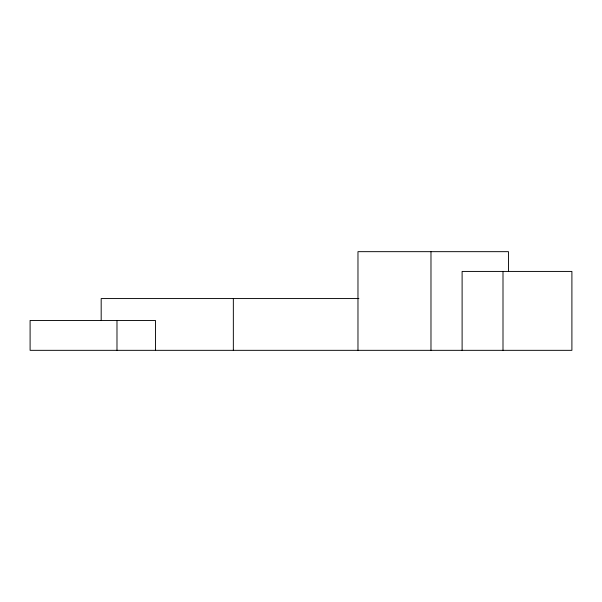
<?xml version="1.0" encoding="UTF-8"?>
<svg xmlns="http://www.w3.org/2000/svg" width="602" height="602" viewBox="0 0 602 602"><rect width="100%" height="100%" fill="white"/><g stroke="black" fill="none" stroke-linecap="round" stroke-linejoin="round"><path stroke-width="0.9" d="M358.912 298.562L101.181 298.562L101.181 320.452M508.457 271.427L508.457 251.666L357.972 251.666L357.972 350.334M503.001 271.427L503.001 350.334M462.11 350.334L462.11 271.427L571.9 271.427L571.9 350.334L30.1 350.334L30.1 320.452L155.451 320.452L155.451 350.334M430.979 251.666L430.979 350.334M233.343 298.562L233.343 350.334M116.984 320.452L116.984 350.334"/></g></svg>
